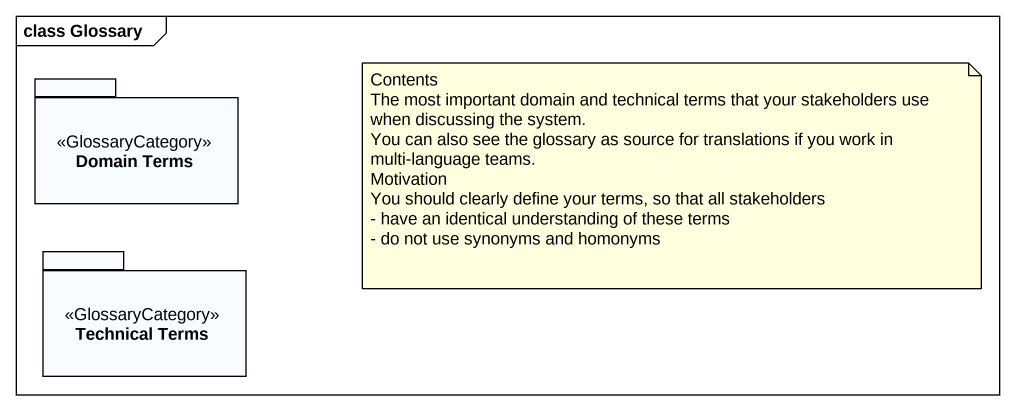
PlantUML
@startuml
mainframe class Glossary
package "Domain Terms" as Domain_Terms <<GlossaryCategory>> {
}
package "Technical Terms" as Technical_Terms <<GlossaryCategory>> {
}
note as N1
  Contents
  The most important domain and technical terms that your stakeholders use when discussing the system.
  You can also see the glossary as source for translations if you work in multi-language teams.
  Motivation
  You should clearly define your terms, so that all stakeholders
  - have an identical understanding of these terms
  - do not use synonyms and homonyms
end note
@enduml
